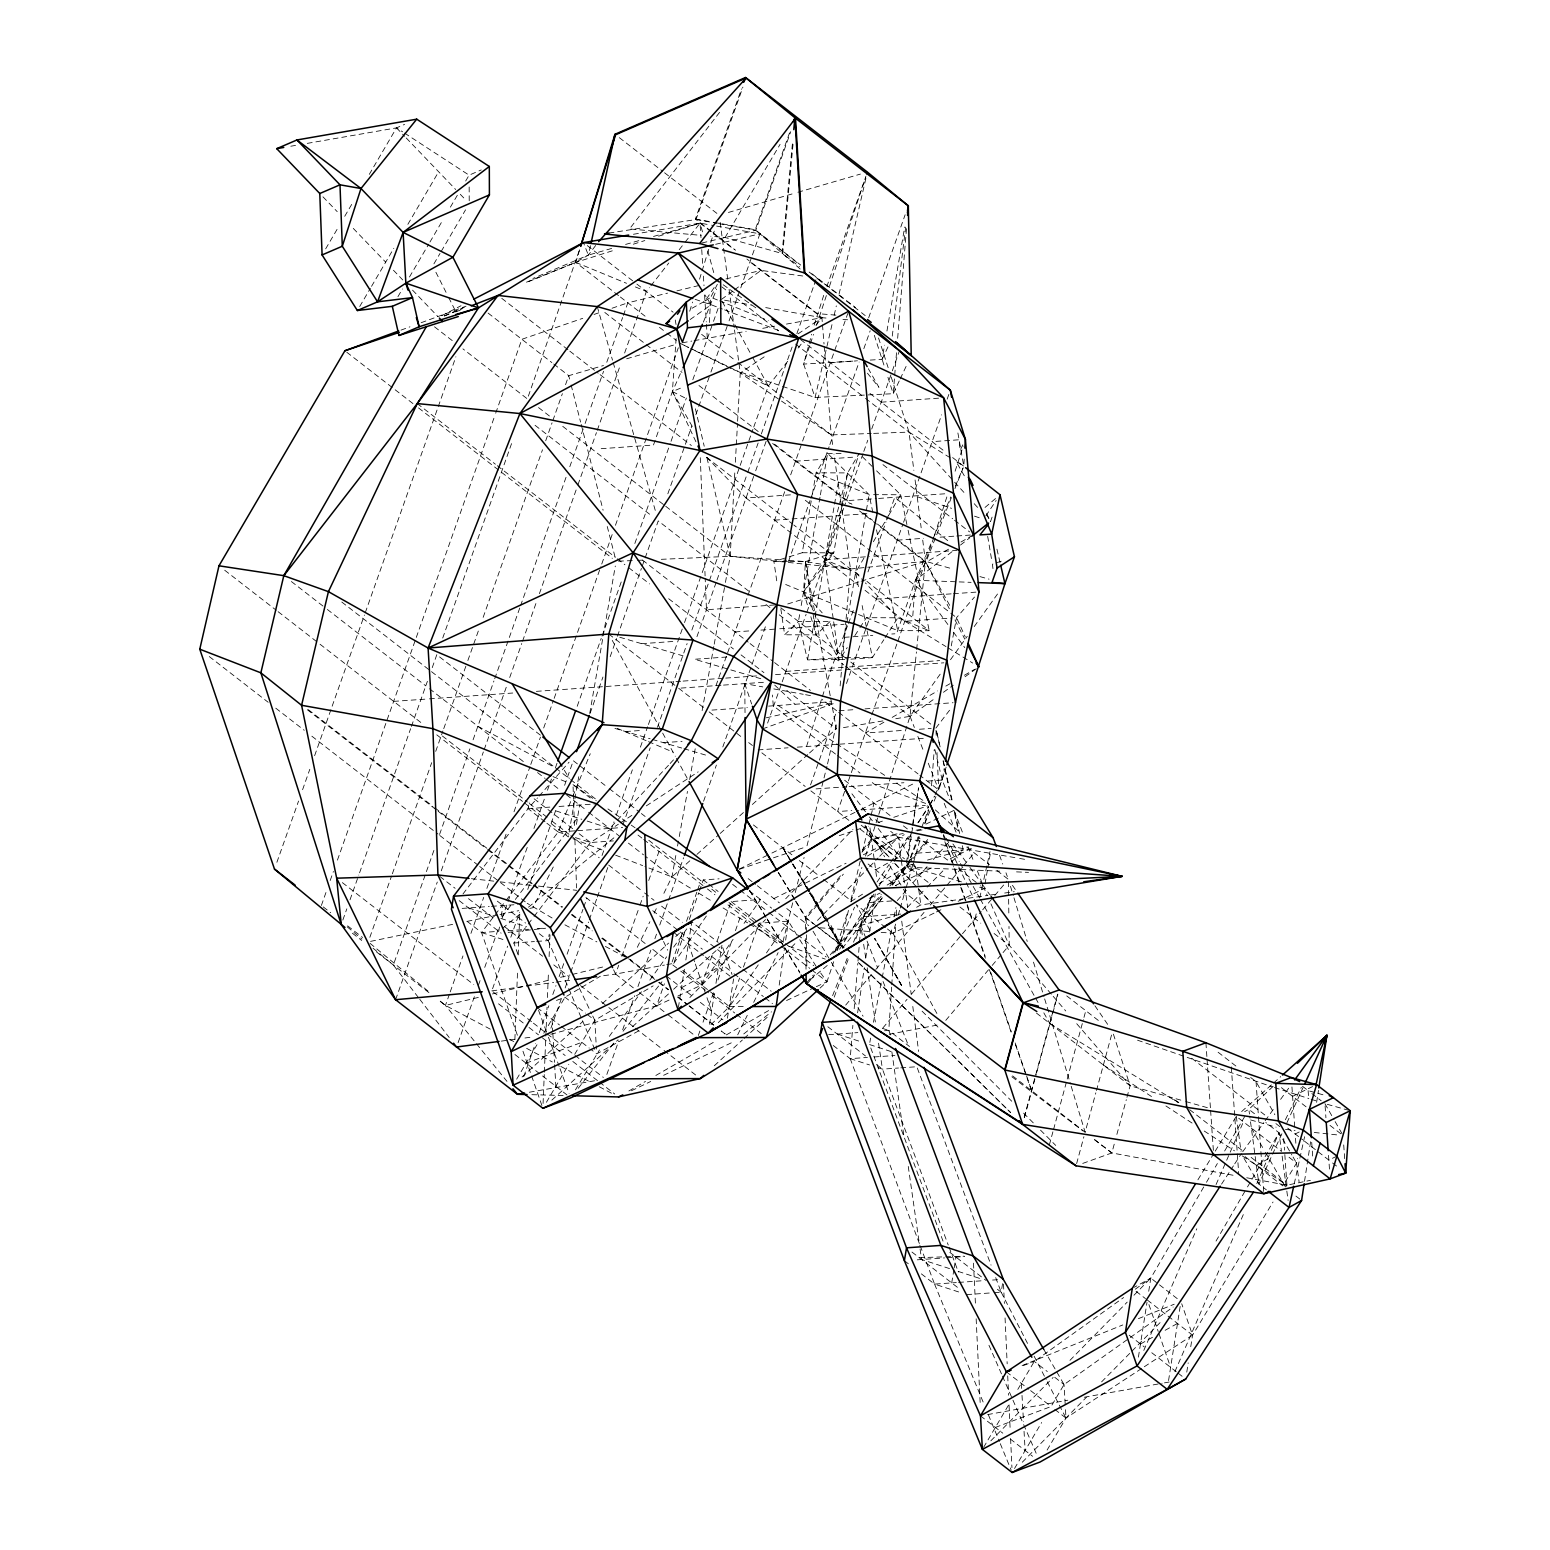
<?xml version="1.0" encoding="UTF-8"?>
<svg xmlns="http://www.w3.org/2000/svg" width="1550" height="1550" viewBox="0 0 1550 1550"><rect width="100%" height="100%" fill="white"/><g stroke="black" fill="none" stroke-linecap="round" stroke-linejoin="round"><path stroke-width="0.75" stroke-dasharray="5 3.75" d="M514.891 1039.372L517.526 971.85M518.184 954.974L519.87 911.555M543.081 1103.464L544.263 1074.576M544.36 1072.174L545.736 1038.461M545.833 1036.059L547.034 1007.171M547.421 997.541L548.409 973.458M549.107 956.602L549.998 934.941M725.439 582.413L730.186 556.295L734.836 471.897M735.359 462.249L737.49 423.654M737.606 421.251L740.261 373.007L734.506 329.956M964.197 459.11L963.79 466.24L954.955 488.599M841.514 508.167L833.764 552.827L805.438 561.584L803.578 591.848L808.209 607.716M890.494 1034.954L888.789 1030.44L891.618 987.156M891.773 984.734L895.706 924.614M896.346 914.984L896.811 907.777M601.187 448.686L653.48 445.024L672.39 391.588L676.129 338.578M912.795 615.834L915.469 580.243L932.189 540.795M931.511 785.831L934.243 749.754M919.363 1243.526L850.194 1058.65L852.868 1025.344M854.186 1008.682L857.789 963.48M857.983 961.097L859.32 944.454M859.514 942.071L860.831 925.428L872.437 894.331M896.501 352.741L893.226 393.7L815.087 397.459L733.809 369.811M897.663 338.287L906.576 227.482M827.545 763.917L836.981 721.68M840.139 685.894L845.854 621.492M846.067 619.109L850.504 569.005L833.977 454.073M792.399 143.898L782.072 253.193L799.548 266.755M793.019 144.382L782.692 253.657L725.09 237.499L710.752 236.22M865.52 856.084L910.024 716.313L916.418 651.911M916.651 649.528L925.408 561.294L922.676 539.749M709.338 322.516L710.772 297.271L717.34 284.347M892.257 336.118L905.684 227.133M779.204 985.141L784.3 949.588M785.656 940.094L788.369 921.146L773.508 909.598M857.615 1012.828L864.319 967.646M865.733 958.132L868.194 941.489M869.608 931.996L875.266 893.943M912.543 827.991L906.886 865.83L910.548 870.131L906.014 865.152L889.002 885.302M912.911 825.627L918.569 787.807L912.446 825.278M1304.519 1181.313L1310.757 1140.645M1316.628 1102.341L1318.469 1090.386M678.396 1007.5L684.383 969.254M685.836 960.012L691.804 921.882L718.173 942.342M709.571 1024.298L714.531 992.639M715.964 983.398L721.932 945.268M727.415 1018.214L733.576 978.922M1138.417 1357.141L1147 1302.368M1148.724 1291.286L1150.798 1278.111L1205.261 1184.355M1168.564 1380.546L1180.247 1305.894M1186.777 1372.118L1188.211 1362.876M1190.749 1346.698L1192.57 1335.151L1273.034 1202.025M906.401 862.808L912.078 827.623M499.449 927.036L498.732 931.317L481.546 932.538L466.492 920.836M501.212 916.283L502.975 905.529M462.985 893.962L528.066 808.635L529.131 802.183M594.793 1049.408L548.177 940.618L549.223 934.166M576.445 824.368L579.623 805.031M869.86 1042.394L870.558 1038.093M951.719 1282.896L953.851 1270.012M954.199 1267.861L955.962 1257.108M1027.534 1343.404L1001.164 1292.196L1003.276 1279.293M870.228 360.084L882.105 359.368L884.527 345.204M886.949 331.022L904.677 227.056M935.154 794.646L942.264 780.038L944.26 768.296M574.488 801.273L568.308 836.923L549.223 822.12M574.895 798.909L579.022 775.136M589.756 713.368L615.311 566.041M789.163 556.779L802.241 552.73L812.026 496.329M812.433 493.966L816.094 472.808L827.603 453.394L841.107 453.433M799.626 614.672L798.424 621.531L807.531 659.913L848.567 659.331M801.195 605.546L819.989 497.24M820.396 494.857L827.603 453.394L869.104 494.644L873.057 513.399M838.376 481.992L807.531 659.913L840.856 657.549L872.379 657.626L883.849 639.704M841.921 505.823L847.618 472.905L859.126 453.472L843.839 500.96M846.552 624.65L840.856 657.549L847.211 647.59M846.959 622.306L869.104 494.644L816.094 472.808L847.618 472.905L824.891 559.763L803.578 591.848L813.556 611.029M985.006 883.946L987.428 870.073M987.834 867.768L990.663 851.589M675.819 855.523L671.944 876.913L662.489 896.113M677.544 846.029L678.842 838.899M679.268 836.535L687.464 791.411M689.634 779.534L695.659 746.286M702.131 710.656L713.794 646.544M714.221 644.161L725.012 584.796M951.274 645.866L956.544 617.675L974.504 597.06M873.444 1022.283L881.698 980.143M882.163 977.798L892.238 926.299M894.079 916.941L895.9 907.583M1294.231 1183.871L1304.596 1136.712M975.105 918.782L976.655 911.826M979.736 897.934L983.339 881.717M983.843 879.412L986.924 865.52M987.447 863.195L990.004 851.609M590.492 245.656L588.341 255.111L575.748 262.376L526.768 282.371M831.982 324.667L815.087 397.459L803.636 364.076L808.596 345.728M834.152 315.289L836.322 305.892M839.054 294.151L867.38 172.069M843.762 947.999L840.333 944.609L848.606 909.792M860.211 861.064L850.814 900.511L823.186 879.083M862.42 851.783L868.504 826.247M869.046 823.941L874.026 803.055M1245.076 1156.61L1282.761 1185.847L1296.556 1163.101L1297.66 1158.47M782.963 941.644L792.941 901.887M795.286 892.529L804.082 857.46M807.007 845.757L823.438 780.289M824.019 777.945L826.944 766.262M809.216 343.422L811.677 334.257M814.157 325.074L823.709 295.353M1024.221 1117.163L1058.728 990.121M1024.434 1117.647L1036.136 1074.557M1036.756 1072.232L1057.875 994.461M1049.311 1145.082L1052.954 1131.655M1053.574 1129.408L1066.613 1081.377M1067.233 1079.052L1083.372 1019.667M1083.973 1017.42L1085.794 1010.716M1076.63 1163.585L1083.915 1136.692M1012.576 1075.894L1085.136 1132.217L1095.831 1092.827M1096.47 1090.522L1111.892 1033.676M1082.733 1163.411L1111.834 1152.948L1114.353 1143.687M1116.872 1134.406L1126.308 1099.667M1126.947 1097.342L1130.086 1085.756L1113.249 1033.695M936.898 1013.468L892.955 933.255L895.609 924.091M898.264 914.926L899.581 910.354M900.259 908.067L905.549 889.758M906.208 887.472L912.834 864.59M913.493 862.304L920.797 837.116M924.769 823.379L928.741 809.662M526.477 282.177L575.748 262.376L579.952 248.639L527.387 398.912L462.927 348.866M689.731 311.221L692.54 302.056M699.554 279.194L710.055 244.881M710.752 242.594L714.259 231.144M806.523 746.519L831.42 668.205L847.559 625.658M834.888 952.32L848.024 911.071M850.931 901.906L861.877 867.535M933.856 537.288L897.644 641.816M934.592 535.021L947.786 494.004M955.11 471.219L963.17 446.168M843.103 503.227L824.891 559.763L833.319 619.419M946.139 767.192L938.719 789.977L919.906 775.387M809.701 345.786L803.636 364.076L855.949 360.937M810.476 343.499L813.498 334.354M816.54 325.209L826.402 295.507M829.444 286.363L865.849 176.642L826.944 286.207M820.047 988.106L826.983 981.731L833.706 961.678M837.426 950.538L841.146 939.397M276.888 862.284L298.569 801.04M302.579 789.706L309.806 769.304M314.631 755.683L364.444 615.001M365.257 612.734L455.894 356.791M321.373 905.471L326.992 889.584M330.189 880.516L333.405 871.449M337.435 860.114L494.896 415.439M495.69 413.191L521.866 339.295L582.742 318.331M342.841 920.061L346.832 908.823M350.009 899.814L358.786 875.053M359.581 872.805L410.614 728.694M411.409 726.446L427.393 681.303M432.237 667.643L437.061 653.964M442.719 638.038L512.062 442.176M369.849 937.324L391.53 876.079M392.344 873.812L431.694 762.697M435.705 751.363L442.932 730.941M443.746 728.674L467.073 662.799M467.868 660.513L479.144 628.719M483.154 617.365L542.5 449.752M545.697 440.781L552.052 422.821M552.846 420.573L562.379 393.642M565.556 384.652L568.734 375.681L603.493 365.529M418.326 997.425L393.332 965.011L433.981 850.214M439.561 834.462L469.882 748.824M473.079 739.815L493.907 681.012M494.721 678.726L519.734 608.046M520.548 605.759L566.564 475.811M569.799 466.705L584.311 425.727M585.106 423.46L603.57 371.302M606.786 362.235L622.616 317.537M623.371 315.425L627.827 302.812L667.546 293.144M395.599 999.731L437.294 882.028M441.266 870.829L483.348 751.963M484.142 749.716L506.501 686.553M509.717 677.505L521.749 643.521M522.544 641.254L536.184 602.737M539.4 593.689L577.123 487.126M577.937 484.859L596.44 432.624M597.234 430.358L620.581 364.405M624.631 353.012L646.408 291.478L649.392 287.68M711.082 231.221L695.388 219.034L741.481 88.912M609.014 233.062L696.008 219.519L742.896 87.11M449.423 994.17L445.431 1005.427L506.966 1081.358M450.217 991.923L462.966 955.924M470.929 933.41L483.697 897.411M486.874 888.402L506.811 832.098M513.999 811.812L529.964 766.727M530.778 764.441L540.446 737.122M543.682 727.996L553.35 700.678M554.164 698.391L600.935 566.312M601.749 564.026L612.231 534.421M615.447 525.314L678.319 347.781M703.371 322.109L716.681 289.075M458.103 1042.627L474.474 996.379M478.388 985.335L480.771 978.612M484.724 967.394L499.003 927.074M502.181 918.104L527.601 846.358M533.956 828.417L544.283 799.238M547.46 790.268L551.432 779.049M555.404 767.831L557.012 763.259M577.201 706.296L601.226 638.406M602.039 636.159L621.996 579.758M634.841 543.507L670.22 443.571M671.034 441.304L686.359 398.021M692.811 379.789L712.729 323.524M713.504 321.354L718.909 306.125M789.531 132.835L755.218 229.749L802.532 271.056M701.995 242.963L755.838 230.233L790.732 131.672M531.514 1021.683L491.815 990.876L507.644 946.159M510.822 937.227L519.657 912.233M527.736 889.448L556.702 807.647M564.607 785.308L573.306 760.721L607.348 787.148M590.143 713.213L602.95 677.021M610.177 656.658L616.571 638.561M617.384 636.294L641.409 568.424M642.223 566.157L658.246 520.897L748.999 591.344M667.837 493.811L691.823 426.056M695.834 414.761L710.152 374.325M710.927 372.097L728.287 323.097M729.081 320.869L759.887 233.837L711.586 225.176M523.706 1076.688L535.389 1043.654M539.303 1032.61L548.836 1005.718M552.808 994.519L555.966 985.567M559.143 976.597L563.909 963.151M567.087 954.199L582.955 909.366M583.749 907.118L586.927 898.148M602.02 855.503L613.955 821.849M616.338 815.106L632.381 769.808M640.402 747.158L647.609 726.756M648.423 724.509L683.724 624.824M684.519 622.558L701.394 574.895M702.208 572.628L752.932 429.35M753.746 427.083L768.277 386.047L789.144 359.464M550.909 1028.173L561.991 996.882M565.149 987.951L569.121 976.771L552.091 963.577M570.729 972.218L588.496 922.056M589.291 919.789L596.556 899.271M597.37 896.985L607.852 867.361M622.906 824.852L650.206 747.798M657.452 727.299L687.115 643.56M691.881 630.075L746.945 474.591M747.739 472.343L758.144 442.99M761.341 433.942L792.108 347.064M796.874 333.599L813.498 286.673M814.273 284.464L816.618 277.857L821.791 282.41M696.938 636.663L716.158 582.374M716.972 580.087L754.869 473.041M755.683 470.774L766.921 439.037M715.964 685.739L747.158 597.699M747.952 595.413L785.85 488.405M790.674 474.823L801.834 443.3M802.609 441.072L847.792 313.468M603.686 975.686L615.583 974.059L618.721 965.224M621.841 956.389L639.181 907.428M639.976 905.181L643.153 896.21M648.714 880.516L659.021 851.376M868.659 317.789L905.142 214.752M606.844 1074.441L618.702 1040.902M622.674 1029.743L634.706 995.72M637.941 986.594L650.864 950.131M654.894 938.738L656.502 934.166M659.738 925.059L667.759 902.391M668.554 900.163L683.589 857.712M703.584 801.253L716.391 765.061M722.804 746.964L766.068 624.786M788.466 561.526L810.069 500.553M810.863 498.286L829.095 446.787M829.889 444.559L859.107 362.061M863.834 348.673L870.17 330.809M550.831 1034.276L656.561 1005.872L664.388 983.766M682.542 932.499L671.441 963.887L678.881 969.661M686.514 921.301L696.841 892.161M697.636 889.913L699.999 883.19M666.752 964.662L673.727 963.364L685.391 930.426M689.285 919.46L698.604 893.11M699.379 890.921L703.274 879.935L719.084 878.831M767.599 723.094L806.097 614.362M806.911 612.095L845.544 502.956M863.001 453.685L846.358 500.689L876.331 498.596M863.796 451.438L867.768 440.239M871.72 429.04L891.541 373.085M892.335 370.857L899.465 350.707M678.009 995.933L701.607 985.006L713.271 952.049M717.146 941.083L731.135 901.577L760.507 899.504L744.058 923.374M698.333 1035.458L699.883 1031.041M703.022 1022.206L714.007 991.206M717.96 979.988L731.464 941.896M735.436 930.678L740.997 914.984M867.961 571.911L885.941 522.234M886.755 519.967L894.776 497.298L950.189 542.674M710.985 1024.608L729.469 1006.628L739.583 978.069M743.458 967.103L759.016 923.199L788.369 921.146L798.502 937.634M810.553 784.901L836.787 710.869L821.713 699.166M846.474 683.492L902.778 524.501M903.572 522.273L941.625 414.819M947.166 399.144L949.549 392.441M951.409 497.531L925.796 562.34L915.469 580.243L896.559 633.679L891.792 634.008M844.692 791.372L837.542 811.561L851.783 810.553M845.486 789.124L871.003 717.069M871.817 714.802L896.849 644.083M992.097 517.119L990.508 521.594L986.401 513.069M834.21 997.154L849.187 956.796M855.833 938.874L860.831 925.428L882.667 897.469M909.695 859.649L907.409 865.772L891.386 886.271M910.451 857.596L918.549 835.915M921.843 827.099L928.411 809.488M848.412 623.41L854.36 607.736M832.621 995.643L848.296 955.556M853.527 942.187L870.926 897.644M506.133 900.298L558.213 832.021L571.95 798.463M572.861 796.235L590.259 753.726M919.363 836.787L907.409 865.772L892.606 884.546M924.904 823.418L930.426 810.049M934.107 801.137L935.948 796.681M836.554 950.441L854.534 907.176M933.119 538.586L950.77 496.93M955.42 485.983L962.86 468.429M1143.784 1350.457L1196.794 1228.782M1216.072 1184.549L1225.721 1162.442M1226.689 1160.214L1244.03 1120.398M1174.9 1371.614L1243.313 1214.58M1256.817 1183.619L1270.303 1152.638M1271.271 1150.429L1278.983 1132.74L1265.808 1122.51M695.911 441.731L672.39 391.588L682.077 369.888M1281.908 1133.747L1258.891 1184.064L1266.428 1189.896M1286.907 1122.82L1302.911 1087.829M882.105 359.368L888.014 346.832M899.213 380.99L893.226 393.7L887.298 375.391M900.221 378.859L907.215 364.037M962.763 444.85L960.167 450.372L959.14 439.774L932.112 441.653M930.058 805.07L934.127 796.739M637.302 947.302L649.896 921.708M654.1 913.163L657.239 906.769M737.703 1034.799L747.274 1015.347M753.668 1002.366L778.119 952.63M1285.376 1119.759L1301.341 1087.286M553.273 866.973L532.909 907.738L528.201 908.726M858.409 586.617L855.619 572.415L863.912 558.097M873.386 541.744L887.588 517.235M888.789 515.181L900.627 494.741L875.731 469.979M1206.481 1182.263L1217.37 1163.527M1224.636 1151.011L1246.433 1113.52M1216.033 1241.085L1246.297 1188.986M1247.517 1186.913L1278.983 1132.74L1291.867 1155.002M325.674 248.833L338.791 226.436M344.72 216.303L352.858 202.411M369.287 174.375L396.509 127.875L404.589 124.388M359.716 306.493L370.353 288.358M371.535 286.343L393.816 248.291M407.863 224.324L438.65 171.759M397.943 296.67L402.457 288.959M409.471 277.004L428.73 244.125M429.931 242.071L443.164 219.48M450.391 207.138L457.599 194.816M465.678 181.021L469.108 175.169L481.236 169.938M433.923 263.849L440.006 253.464M441.227 251.391L465.562 209.831M725.09 237.499L780.076 144.344M516.654 1079.188L537.889 1043.208M543.779 1033.211L565.014 997.212L600.354 976.229M546.414 1102.283L568.831 1064.308M574.721 1054.31L594.793 1020.307L653.151 985.877M575.457 1089.844L599.482 1049.97M983.572 1447.409L1008.353 1405.424M1017.788 1389.42L1034.296 1361.423L1123.614 1297.544M1014.514 1468.509L1041.658 1422.513M995.371 1427.414L1051.094 1406.528L1064.056 1384.538L1173.137 1307.038M1047.103 1450.064L1065.974 1418.076L1142.331 1368.049M1197.918 1179.821L1213.999 1153.2M1215.239 1151.146L1236.299 1116.329L1281.501 1151.418L1278.983 1132.74M839.596 949.22L873.909 894.098M878.986 885.941L892.974 863.486M894.234 861.432L910.761 834.908M918.375 822.643L928.547 806.31M929.826 804.276L934.902 796.099M854.864 635.636L858.681 629.649M859.959 627.653L866.334 617.694L897.857 617.791L929.244 630.714L908.029 529.906M885.108 637.709L897.857 617.791L865.365 582.877M1221.555 1184.122L1233.413 1165.852M1234.73 1163.837L1241.317 1153.684L1258.891 1184.064L1249.784 1116.349M714.182 287.525L705.134 300.991L688.994 309.942M985.819 515.917L996.146 500.514M673.727 963.364L707.982 913.667M701.607 985.006L733.111 939.281M682.775 970.377L729.469 1006.628L758.241 964.875M766.456 952.94L788.369 921.146M877.029 882.066L889.274 864.299M890.63 862.323L909.656 834.694M917.833 822.837L928.702 807.046M895.764 718.735L910.024 716.313L942.129 671.421M950.499 659.719L967.258 636.314M974.233 626.549L999.362 591.422M609.286 1036.388L641.448 991.748M649.837 980.104L666.636 956.815M673.63 947.108L687.619 927.714M1242.712 1151.747L1263.773 1122.646M1265.168 1120.708L1274.991 1107.126M1280.61 1099.357L1289.019 1087.732M595.665 245.501L588.341 255.111L532.948 278.457M517.39 1035.245L481.546 932.538L504.699 902.197M502.297 916.534L513.864 901.364M515.317 899.465L577.511 817.916M517.933 954.238L513.806 943.02L526.826 925.951M528.259 924.052L532.599 918.375M534.053 916.476L590.453 842.522L618.392 824.193M536.707 941.412L548.177 940.618L551.064 936.82M935.871 728.093L951.274 708.021M719.568 112.375L629.513 228.935L701.181 235.368M802.241 552.73L833.764 552.827L803.578 591.848L822.197 612.87M650.884 285.781L668.767 262.996M679.21 249.705L683.686 244.009M685.158 242.11L700.077 223.123L709.28 224.769M798.076 348.072L802.551 342.376M815.959 325.287L821.926 317.692L826.596 318.079M578.208 1088.332L614.091 1042.666M623.061 1031.234L661.947 981.77M842.328 948.348L882.26 897.683M805.496 929.225L805.361 917.464L842.502 873.483M862.614 849.671L871.914 838.686L899.794 833.338M806.387 932.383L806.213 918.123L843.355 874.161M861.936 852.171L872.766 839.344L903.262 833.512M807.027 982.332L813.208 975.028M830.199 954.897L881.252 894.466M909.114 861.509L927.656 839.558M807.046 983.998L814.622 975.028M832.757 953.56L882.124 895.144M889.855 885.98L911.419 860.463M912.931 858.661L929.574 838.976M845.699 1005.097L871.41 974.659M875.789 969.467L924.033 912.388M930.194 905.084L945.539 886.929M947.05 885.147L962.163 867.244M963.693 865.442L974.272 852.907M882.841 1027.999L907.041 999.343M911.652 993.899L981.169 911.613M982.681 909.831L993.259 897.295M994.771 895.512L1006.88 881.175M945.771 1020.365L990.644 967.239M992.194 965.417L1001.494 954.413M1003.044 952.591L1009.224 945.248L1008.992 926.435M897.276 900.55L906.692 889.855M912.95 882.725L927.074 866.663M933.333 859.514L947.457 843.452M545.019 821.791L528.066 808.635L537.521 797.921M539.109 796.119L569.063 762.174M668.496 765.274L609.751 828.417L583.962 820.028M670.123 763.511L675.006 758.26M689.827 997.561L765.506 919.557M785.676 898.768L852.946 829.424M718.289 1022.69L797.32 941.218M817.489 920.409L867.942 868.407M869.627 866.683L878.036 858.022M879.722 856.278L898.206 837.213L1017.284 858.041M907.389 907.331L925.505 888.751M927.152 887.065L945.248 868.484M951.836 861.722L963.364 849.904L962.259 845.699M990.818 1440.841L1053.128 1377.466M1069.965 1360.338L1127.218 1302.097M1133.961 1295.238L1150.798 1278.111L1180.926 1301.496M1022.283 1462.231L1086.414 1397.267M1101.604 1381.864L1130.299 1352.801M1131.984 1351.096L1162.364 1320.309M780.851 608.976L784.629 634.783L798.424 621.531L829.967 621.608L839.054 660.009L814.661 613.141M829.967 621.608L816.153 634.88L784.629 634.783M1273.131 1086.317L1248.854 1109.354L1244.669 1111.679M714.317 1065.741L742.353 1040.031M744.116 1038.423L768.645 1015.947M522.059 1077.017L582.8 1021.489M602.466 1003.528L668.573 943.117M675.722 936.587L681.089 931.686M551.839 1100.132L618.082 1039.817M632.419 1026.778L671.809 990.915M673.591 989.288L720.149 946.895M689.808 860.812L671.944 876.913L644.897 866.469M696.958 854.379L718.406 835.062M720.188 833.454L743.419 812.529M752.351 804.489L807.744 754.598M809.526 752.971L836.341 728.829L830.684 698.217M1241.628 1111.563L1271.833 1084.574M1273.616 1082.985L1280.707 1076.63M985.044 507.431L996.708 497.55M810.03 979.949L828.32 964.546M502.452 928.314L521.033 913.221M528.472 907.176L613.936 837.775M743.768 1033.928L771.493 1011.801M833.764 552.827L824.891 559.763L855.619 572.415L859.398 575.399M947.864 624.514L915.469 580.243L952.998 550.928M960.496 545.058L969.874 537.714M732.588 291.245L721.215 299.596L751.653 305.059M734.467 289.869L760.992 270.397L802.706 275.997M845.583 666.306L910.024 716.313L935.58 697.946M943.446 692.288L953.269 685.236M965.069 676.749L978.844 666.849M1135.259 1289.212L1150.798 1278.111L1134.348 1287.236M690.157 319.532L711.121 304.749L722.358 309.031M764.169 356.81L740.261 373.007L831.226 434.911L871.294 433.477M798.037 333.889L821.926 317.692L749.58 261.543M620.387 822.876L632.361 815.029M646.311 805.864L698.197 771.842M1144.326 1366.732L1192.57 1335.151L1181.701 1303.744M850.931 901.538L863.04 893.866M879.16 883.655L907.409 865.772L914.113 863.873M867.458 856.065L898.206 837.213L912.272 861.509M887.123 885.089L915.798 867.574L999.731 871.158M883.926 722.203L865.346 733.034L902.952 730.399M892.18 717.398L937.576 690.932M945.829 686.107L949.956 683.705M964.391 675.277L974.717 669.271M948.561 549.184L925.796 562.34L878.385 525.547M960.981 542.016L971.327 536.029M628.874 1090.967L645.478 1081.435M655.844 1075.467L715.984 1040.864M726.349 1034.896L769.904 1009.844M875.614 869.86L888.169 862.866L901.054 885.147M892.354 860.541L900.724 855.891L898.206 837.213L890.669 831.362M681.496 987.738L718.502 967.219M916.631 907.273L920.816 904.929L987.893 895.416M1256.391 1165.387L1268.946 1158.392M1140.49 1343.986L1152.812 1337.127M1165.154 1330.288L1177.496 1323.448M638.813 1030.808L596.692 1053.864L591.112 1049.524M441.673 315.735L461.009 305.757M739.331 869.007L769.749 854.108M771.919 853.042L858.816 810.495M860.986 809.429L915.294 782.827M773.876 898.574L846.067 863.234M863.311 854.786L904.27 834.714M925.951 824.116L954.199 810.282M869.259 898.361L880.129 893.033M895.338 885.592L934.437 866.45M971.366 848.354L947.476 860.056L918.084 837.252M881.194 932.364L892.955 933.255L934.243 913.028M936.413 911.962L942.923 908.784M958.132 901.325L984.211 888.557L987.098 895.106M1292.603 1096.354L1312.579 1086.569M1299.191 1132.004L1295.199 1133.961L1295.858 1143.358M1336.952 1156.106L1328.854 1160.078L1317.636 1151.379M631.393 1090.754L650.729 1081.474M663.632 1075.293L734.506 1041.29M656.561 1005.872L669.426 999.905M786.548 1000.506L814.215 987.66M816.346 986.672L826.983 981.731L818.846 970.474M692.23 426.386L672.39 391.588L683.472 386.899M444.308 315.851L464.244 307.423M444.385 316.026L462.191 308.741M1022.109 1365.55L1122.762 1324.959M1138.436 1318.643L1174.222 1304.209M455.584 311.938L462.287 309.341M556.45 1000.428L565.014 997.212L585.493 1013.099M526.089 1063.184L581.812 1042.317M1023.581 1365.453L1034.296 1361.423L1047.316 1371.537M400.966 330.131L409.936 326.837M421.154 322.71L466.007 306.202M762.523 728.887L833.842 703.467M594.018 314.456L600.78 312.112M612.056 308.237L627.827 302.812M1001.222 561.216L992.407 564.2L993.007 568.889M739.428 869.298L771.202 858.603M773.469 857.828L802.977 847.889M839.286 835.663L866.528 826.479M877.862 822.663L882.396 821.132M893.749 817.315L927.791 805.845M618.528 295.585L575.748 262.376L614.885 250.015M633.311 244.203L644.819 240.56M658.634 236.201L700.077 223.123L711.489 231.977M776.744 580.804L773.915 561.507L786.993 557.458M787.729 603.958L858.874 581.909M861.161 581.211L925.408 561.294L952.688 568.947M728.423 212.447L795.576 192.936M797.901 192.258L860.424 174.084M626.646 358.786L675.296 344.584M611.63 248.446L588.341 255.111L583.459 242.614M625.599 244.435L639.549 240.444M653.519 236.453L700.077 223.123L703.274 234.709M927.539 860.056L963.364 849.904L911.981 853.507M862.246 934.844L860.831 925.428L898.593 914.713M478.33 997.406L445.431 1005.427L437.991 999.653M492.416 993.957L551.141 979.619M560.538 977.314L569.935 975.028M572.279 974.446L605.178 966.406M676.904 290.877L700.251 285.181M725.962 278.923L760.992 270.397M715.635 244.299L759.887 233.837L799.781 264.798M766.301 717.805L831.246 703.177M370.605 941.373L452.929 924.304M467.034 921.398L497.627 915.062M499.972 914.558L518.785 910.664M1246.723 1177.767L1286.946 1185.169L1310.428 1180.344M916.069 830.219L920.7 829.327M917.348 830.8L922.037 829.909M889.216 1034.276L940.346 1024.473M613.587 969.777L615.583 974.059L664.427 965.088M682.291 342.802L691.765 341.097M694.129 340.671L746.189 331.312M762.755 328.329L774.593 326.198M786.431 324.086L821.926 317.692L822.314 322.478M987.563 1414.588L1067.756 1400.212M1084.264 1397.247L1162.093 1383.298M1164.457 1382.871L1169.184 1382.019M529.325 1092.227L595.762 1080.563M290.819 146.223L295.527 145.409M307.268 143.375L396.509 127.875L402.574 131.808M843.471 727.628L883.868 720.75M633.446 234.263L700.077 223.123L700.988 237.576M990.295 895.067L995.081 894.389M1004.671 893.033L1014.262 891.676M491.815 990.876L553.699 982.467M556.082 982.138L572.744 979.891M501.347 1041.116L515.511 1039.236M524.946 1037.996L532.018 1037.066M508.129 932.383L545.6 928.237M830.374 362.7L857.402 360.801M881.233 402.186L941.199 397.982M795.479 461.222L852.616 457.211M706.587 457.231L746.034 497.976L792.98 494.683M878.637 498.441L946.352 493.694M774.613 520.141L867.981 513.612M897.217 540.175L923.413 538.334M940.075 537.172L954.354 536.164M956.738 536.009L971.017 535.002M825.491 559.627L869.298 556.566M873.909 556.237L957.067 550.405M774.651 604.965L706.471 609.731L705.192 578.363M876.351 599.114L951.158 593.863M953.482 593.708L976.674 592.081M735.029 631.916L749.134 630.928M760.895 630.094L777.344 628.951M779.708 628.777L844.091 624.262M865.055 590.337L904.929 621.279L951.855 618.004M641.623 643.676L674.327 641.39M844.266 637.341L872.786 635.345M726.756 657.006L694.594 659.254L761.903 679.036M850.95 659.157L872.379 657.626L862.129 605.546M785.908 671.382L847.346 667.081M849.613 666.926L939.61 660.61M393.642 701.375L427.044 699.031M429.427 698.856L512.721 693.024M536.358 691.358L680.702 681.244M683.066 681.089L723.366 678.261M725.729 678.106L756.555 675.936M775.523 674.618L943.853 662.819M681.031 688.084L721.157 685.274M723.501 685.1L766.378 682.097M711.954 710.094L747.352 707.614M768.606 706.122L830.936 701.762M839.131 710.714L855.581 709.551M864.997 708.893L953.056 702.731M625.599 731.542L641.661 730.418M663.439 742.663L682.039 741.365M919.421 729.256L931.182 728.423M758.105 749.909L788.078 747.798M797.301 747.158L837.407 744.349M839.771 744.174L924.962 738.207M528.066 808.635L549.843 807.104M559.007 806.465L594.658 803.966M816.056 788.892L846.746 786.741M849.09 786.567L903.921 782.731M927.888 781.045L942.264 780.038L949.956 799.974M861.257 809.894L925.311 805.399M546.898 823.244L558.213 832.021L575.379 830.819L533.956 798.657M577.685 830.664L622.635 827.506M575.399 837.62L590.453 842.522L613.374 840.914M462.152 908.397L489.219 906.498M491.505 906.324L518.01 904.483M869.395 902.507L894.951 900.724M507.896 930.678L528.511 929.244M537.404 928.624L545.988 928.024M864.106 916.651L900.802 914.093M513.806 943.02L534.421 941.567M828.649 1034.664L857.867 1032.61M884.507 1030.75L888.789 1030.44L909.521 1046.521M833.241 1045.494L850.194 1058.65L867.38 1057.449M874.258 1056.964L894.873 1055.511M878.153 1067.737L882.454 1069.132L898.496 1068.008M900.783 1067.853L916.825 1066.729L991.051 1265.129M917.29 1259.821L944.512 1257.902M946.798 1257.747L964.546 1256.507M921.359 1273.868L934.553 1284.098L956.311 1282.586M958.597 1282.412L983.804 1280.649M992.542 1280.048L1001.126 1279.447M966.793 1294.599L992 1292.836M994.286 1292.661L1001.164 1292.196L995.255 1276.406M618.528 561.178L635.151 560.461M637.534 560.344L644.645 560.034M661.288 559.317L730.186 556.295L786.625 560.267M873.658 433.38L908.998 432.101L951.894 458.839M919.227 1257.67L943.194 1256.876M945.577 1256.798L964.158 1256.197M729.469 1006.628L745.802 1006.57M873.599 494.663L900.627 494.741L907.544 527.562M773.915 561.507L787.419 561.546M789.686 561.546L805.438 561.584L850.504 569.005L925.408 561.294L874.568 521.827M785.676 584.486L897.721 630.637L929.244 630.714L866.934 581.386M531.902 1094.688L563.173 1095.501M915.469 580.243L971.094 582.354M1016.529 871.875L1028.522 872.379M788.969 560.441L805.438 561.584L814.583 611.068M820.028 927.791L869.434 931.492M835.934 315.134L817.257 313.604L746.906 259.005M842.948 319.397L847.637 319.784M665.706 506.269L730.186 556.295L850.504 569.005L793.794 524.985M1285.454 1129.388L1295.064 1130.415M1314.264 1132.469L1338.27 1135.026M471.413 878.676L497.724 881.582M500.108 881.853L535.99 885.825M538.393 886.077L576.658 890.32M1019.667 858.448L1026.798 859.708M695.388 219.034L711.508 221.921M713.794 222.328L755.218 229.749L800.711 265.069M696.008 219.519L716.72 223.219M719.026 223.646L755.838 230.233M765.719 307.597L821.926 317.692M745.027 712.671L744.756 683.627L762.774 686.902M773.818 688.917L803.229 694.284M805.574 694.71L812.549 695.989M1094.533 1139.773L1111.834 1152.948L1234.885 1175.578M1302.504 1086.279L1308.122 1090.619L1324.204 1095.114M1327.246 1104.317L1347.938 1110.091M979.949 576.6L989.036 579.158M1036.485 1013.099L1130.086 1085.756L1183.406 1100.868M1185.711 1101.527L1208.884 1108.114M1250.618 1119.933L1276.115 1127.16M619.748 637.244L683.085 655.863M614.943 728.423L650.089 738.749M652.298 739.408L681.671 748.03M683.957 748.708L709.028 756.071M961.465 881.873L906.886 865.83L929.632 883.481M979.658 887.22L984.211 888.557L980.53 885.709M1137.564 1040.205L1272.124 1086.802M1274.429 1087.538L1308.859 1098.543M1311.164 1099.279L1318.062 1101.488M556.004 810.921L581.812 819.311M558.213 832.021L566.796 834.83M882.357 1028.348L888.789 1030.44M468.604 907.932L494.392 916.321M500.844 918.433L526.651 926.822M837.252 1034.044L860.889 1041.755M890.998 1051.539L869.492 1044.545L943.717 1242.945M481.546 932.538L503.052 939.533M850.194 1058.65L869.55 1064.947M949.549 1268.598L921.591 1259.511L919.538 1245.192M958.152 1271.407L981.789 1279.099M920.216 1245.774L934.553 1284.098L960.341 1292.506M695.097 299.305L711.121 304.749L704.824 294.81M917.212 496.698L951.564 508.361M974.485 516.15L981.363 518.475M789.144 946.372L825.22 959.101M925.66 803.442L875.053 784.746L869.414 780.367M724.606 309.884L780.735 331.274M572.803 838.666L604.345 850.834M615.621 855.174L642.649 865.597M553.001 776.627L568.579 782.847M717.398 299.964L710.772 297.271L705.134 300.991L711.121 304.749M719.626 300.874L768.296 320.618M575.748 262.376L626.529 283.301M635.364 286.924L646.408 291.478M617.326 728.403L646.273 740.706M648.501 741.656L672.971 752.06M679.927 343.228L688.549 347.413M690.699 348.459L727.337 366.207M729.488 367.253L768.277 386.047L752.196 356.539M684.248 345.359L692.869 349.622M695.02 350.688L731.658 368.764M672.39 391.588L685.274 398.059M490.304 1029.161L445.431 1005.427L438.088 999.382M509.543 1039.314L513.806 1041.581M526.632 1048.362L552.265 1061.924M560.809 1066.439L590.724 1082.249M599.288 1086.763L614.246 1094.688M552.091 917.988L527.213 903.321M564.898 924.827L596.886 941.896M605.411 946.449L631.005 960.109L657.355 980.762M477.865 726.291L553.311 766.708M690.351 888.092L671.944 876.913L645.439 856.336M698.527 893.052L710.791 900.511M723.075 907.951L747.604 922.87M749.658 924.11L780.328 942.749M1049.97 1023.581L1177.438 1102.128M1178.833 1102.534L1172.982 1098.95L1178.543 1102.515M904.929 621.279L945.984 646.602M948.038 647.861L972.683 663.051M404.589 133.126L469.108 175.169M778.081 705.463L884.876 775.465M896.733 783.234L924.188 801.214M1103.387 1065.024L1151.786 1096.722M1165.91 1105.964L1194.159 1124.428M1204.234 1131.035L1234.497 1150.836M1242.558 1156.126L1286.946 1185.169L1284.679 1152.483M573.268 791.837L573.016 784.629L596.304 800.827M607.929 808.926L629.281 823.767M631.218 825.104L635.093 827.797M723.153 284.735L756.245 308.121M1011.879 1076.766L1083.004 1130.977M795.46 901.092L805.361 917.464L817.702 926.9M818.768 927.714L844.498 947.379M811.929 273.769L855.426 307.52M809.139 272.044L822.217 282.216M824.096 283.669L829.696 288.009M831.575 289.463L837.194 293.822M839.054 295.275L844.673 299.634M846.533 301.088L852.151 305.427M854.011 306.881L859.63 311.24M861.49 312.693L865.229 315.599M619.361 137.679L662.664 171.294M664.562 172.767L717.282 213.687M712.981 232.674L735.591 250.228M713.407 233.469L734.351 249.724M800.556 339.566L862.401 387.558M869.938 393.409L945.151 451.786M952.611 457.56L963.79 466.24L955.982 461.377L964.333 475.831M721.835 286.847L778.565 330.867M795.576 344.081L863.641 396.897M865.52 398.369L908.998 432.101L953.018 480.423M882.958 464.651L952.669 518.746M954.548 520.219L969.622 531.921M587.276 245.578L634.977 282.604M636.876 284.076L673.068 312.17M701.627 334.335L735.901 360.937M737.8 362.409L777.809 393.448M779.708 394.94L831.226 434.911L832.602 444.482M620.387 297.019L646.447 317.246M659.467 327.36L665.047 331.681M666.907 333.134L676.207 340.341M604.81 312.461L644.354 343.151M646.234 344.623L682.019 372.387M698.972 385.543L759.442 432.489M774.574 444.211L851.958 504.273M863.253 513.05L872.669 520.354M772.617 443.474L850.117 503.614M859.533 510.938L876.506 524.094M805.283 500.262L865.811 547.247M867.69 548.7L948.929 611.746M950.828 613.238L956.544 617.675L965.262 636.914M501.774 298.356L567.939 349.719M569.838 351.172L598.203 373.182M600.083 374.654L691.377 445.509M706.626 457.327L791.895 523.512M746.034 497.976L857.518 584.486M488.095 313.081L551.858 362.584M553.738 364.037L568.734 375.681L570.516 382.637M434.484 326.798L453.433 341.523M538.548 407.573L549.727 416.233M562.747 426.347L663.807 504.796M780.812 607.755L848.896 660.591M850.776 662.063L932.073 725.148M535.06 425.301L652.55 516.499M766.01 604.539L771.667 608.937M779.262 614.827L843.684 664.834M642.514 560.092L748.224 642.146M750.103 643.599L772.714 661.153M774.593 662.606L810.398 690.389M838.686 712.341L918.026 773.915M1311.862 1093.525L1321.201 1100.771M417.26 403.581L495.38 464.206M497.279 465.698L615.369 557.341M617.288 558.833L624.902 564.743M628.699 567.688L649.644 583.943M668.689 598.726L733.46 648.985M741.074 654.894L763.937 672.642M786.799 690.389L836.341 728.829M346.774 352.238L416.64 406.449M418.539 407.921L612.366 558.368M1281.385 1087.654L1309.421 1109.413M1329.978 1125.378L1341.196 1134.077M966.696 847.036L989.442 864.687M997.018 870.558L1008.391 879.393L1005.969 872.805M835.489 754.056L773.314 705.792L772.365 695.02M837.387 755.509L859.979 773.062M1218.106 1052.237L1238.14 1067.776M1250.676 1077.502L1256.043 1081.668L1274.836 1114.702M844.634 780.251L890.553 815.881M903.398 825.859L908.901 830.122M958.501 868.62L978.689 884.294M1287.721 1128.148L1302.678 1139.773M1304.538 1141.207L1315.756 1149.926M1332.593 1162.984L1338.192 1167.324M1191.737 1058.263L1266.951 1116.639M1275.902 1123.576L1281.269 1127.761M875.614 819.679L881.252 824.058M1254.493 1113.733L1248.854 1109.354L1249.474 1114.024M861.18 825.201L904.483 858.816M912.02 864.667L915.798 867.574L920.816 904.929L905.743 893.246L902.236 887.162M1289.038 1157.269L1296.556 1163.101L1299.074 1181.778M608.801 634.028L674.889 685.313M678.667 688.258L703.429 707.459M709.125 711.876L741.152 736.734M748.689 742.586L752.447 745.511M761.864 752.835L805.206 786.47M810.882 790.868L848.877 820.357M860.192 829.134L897.954 858.448M865.21 826.266L871.914 838.686L896.791 857.983M937.208 889.351L952.359 901.131M959.954 907.021L980.801 923.199M994.073 933.488L1009.224 945.248L1051.617 994.519M1066.729 995.914L1101.062 1022.554M1189.664 1109.664L1242.17 1150.41M1251.121 1157.366L1286.946 1185.169M868.077 864.009L896.326 885.941M1295.936 1196.077L1301.593 1200.456M753.397 824.929L791.953 854.864M799.296 860.56L819.504 876.234M885.612 927.539L856.239 904.735L870.054 930.368M887.452 928.973L892.955 933.255M1094.668 1139.618L1111.834 1152.948M805.361 917.464L813.595 923.858M815.455 925.292L844.111 947.534M748.166 878.618L755.528 884.314M757.349 885.748L779.398 902.856M786.741 908.552L808.771 925.66M749.347 890.863L771.648 908.164M439.561 656.909L540.834 735.514M609.227 788.601L639.491 812.084M641.371 813.556L645.149 816.482M732.607 884.352L738.342 888.809M740.261 890.301L766.998 911.051M768.916 912.543L795.673 933.294M797.572 934.786L826.247 957.028M703.274 879.935L706.994 882.822M708.854 884.275L718.134 891.482M731.135 901.577L757.156 921.746M759.016 923.199L783.525 942.226M785.424 943.698L813.711 965.65M341.794 602.039L429.582 670.181M431.501 671.654L568.734 778.178M570.632 779.65L597.292 800.342M648.772 840.294L704.126 883.248M711.76 889.177L717.495 893.614M728.946 902.507L755.664 923.238M757.562 924.73L780.464 942.497M573.016 784.629L590.221 797.979M637.999 835.062L641.836 838.027M643.734 839.519L705.599 887.53M707.459 888.964L714.918 894.757M727.958 904.871L750.549 922.405M752.447 923.897L779.204 944.648M781.123 946.139L809.798 968.382M811.696 969.874L826.983 981.731M291.381 581.541L325.461 607.988M327.341 609.46L425.785 685.856M429.505 688.743L526.244 763.821M537.54 772.597L545.116 778.468M546.995 779.941L560.248 790.229M566.428 794.782L587.159 810.863M588.651 812.258L618.934 835.76M628.409 843.123L643.541 854.864M579.158 833.745L590.453 842.522M827.836 1026.739L865.501 1055.976M876.796 1064.753L882.454 1069.132L948.232 1244.999M442.351 735.998L527.387 801.989M529.267 803.462L548.177 818.129M551.955 821.054L568.966 834.268M570.865 835.741L599.211 857.751M608.666 865.074L642.708 891.482M644.587 892.955L654.042 900.298M661.598 906.169L682.387 922.289M689.944 928.159L740.958 967.762M742.857 969.215L771.202 991.225M224.711 570.245L276.191 610.216M278.109 611.688L318.157 642.785M320.056 644.257L423.654 724.664M436.771 734.836L522.524 801.408M524.442 802.881L541.589 816.211M652.744 910.683L678.357 930.562M680.179 931.976L702.421 949.239M711.702 956.447L732.143 972.296M734.002 973.749L763.356 996.534M765.177 997.948L772.501 1003.625M673.301 932.151L703.429 955.536M705.327 956.989L731.697 977.449M1136.053 1291.305L1145.469 1298.609M1147.368 1300.062L1166.201 1314.691M1168.08 1316.144L1192.57 1335.151M585.919 897.528L645.362 943.64M652.802 949.433L665.841 959.547M680.741 971.114L708.679 992.794M712.419 995.681L734.681 1012.964M736.521 1014.397L762.503 1034.567M666.423 976.054L692.792 996.514M700.329 1002.366L722.92 1019.9M1129.175 1335.209L1144.249 1346.892M1151.786 1352.743L1176.276 1371.75M1178.155 1373.203L1183.793 1377.601M308.353 709.687L432.915 806.349M434.775 807.802L486.874 848.238M488.734 849.671L507.528 864.261M509.427 865.733L532.231 883.442M534.13 884.914L562.631 907.021M572.124 914.403L591.112 929.148M602.524 937.982L631.005 960.109M307.287 709.706L436.267 809.817M438.166 811.289L485.692 848.179M487.591 849.652L506.637 864.435M508.536 865.908L531.379 883.636M533.297 885.108L561.856 907.273M571.369 914.674L592.255 930.891M601.749 938.254L628.292 958.849M630.191 960.322L656.754 980.937M658.653 982.409L668.127 989.772M677.621 997.134L687.096 1004.497M688.994 1005.969L713.659 1025.092M209.269 656.561L268.169 702.266M275.764 708.176L304.246 730.283M311.86 736.192L437.914 834.016M439.812 835.508L477.807 864.977M479.706 866.469L498.712 881.214M500.611 882.686L525.295 901.848M615.583 974.059L637.515 991.089M639.356 992.504L666.616 1013.681M668.302 1014.979L693.877 1034.838M497.317 901.151L525.566 923.064M539.245 933.681L548.177 940.618M949.821 1252.342L986.091 1280.494M997.406 1289.271L1001.164 1292.196M439.832 876.447L455.119 888.305M468.488 898.671L493.307 917.929M504.757 926.822L542.655 956.234M580.456 985.567L606.922 1006.124M608.821 1007.577L633.466 1026.72M635.384 1028.212L662.102 1048.943M664.02 1050.435L696.473 1075.622M459.188 900.627L501.115 933.158M911.962 1252.051L959.256 1288.747M587.353 1014.533L594.793 1020.307L596.421 1049.059M1054.756 1377.311L1064.056 1384.538L1065.296 1406.102M904.406 1260.712L910.063 1265.11M537.172 1007.655L559.492 1024.976M561.352 1026.429L589.252 1048.091M1006.434 1371.866L1028.774 1389.207M1030.634 1390.641L1051.094 1406.528M1054.814 1409.415L1065.974 1418.076L1065.431 1408.485M533.413 1023.155L573.113 1053.961M575.011 1055.434L603.357 1077.444M342.376 882.628L473.777 984.618M498.538 1003.819L527.097 1025.984M528.996 1027.456L538.509 1034.858M542.326 1037.803L565.188 1055.55M572.803 1061.459L597.564 1080.679M599.462 1082.152L614.711 1093.99M514.929 1054.523L567.009 1094.959M980.491 1415.867L1002.811 1433.188M1010.251 1438.962L1032.571 1456.283M323.233 906.924L330.731 912.737M347.626 925.854L362.623 937.498M352.412 933.236L361.712 940.462M376.592 952.01L430.551 993.879M659.234 982.254L668.651 989.636M678.067 996.999L687.464 1004.381M689.343 1005.872L713.814 1025.054M370.082 943.369L430.726 993.317M347.2 926.842L361.964 939.048M373.046 948.212L393.332 965.011M935.386 809.933L958.423 830.974L954.316 812.258M774.69 685.081L794.995 704.281M859.243 963.248L1010.561 1112.493M842.89 947.302L839.461 943.931L828.223 924.769M858.274 962.453L1010.368 1112.358M862.439 456.785L874.064 468.332M922.095 1011.162L1011.743 1101.236M1023.581 1113.132L1033.734 1123.324M1040.496 1130.124L1055.724 1145.431M396.509 127.875L404.627 136.303M406.236 137.989L455.7 189.526M460.292 194.312L466.24 200.493M322.962 196.831L337.222 211.672M353.284 228.412L385.698 262.163M393.448 270.243L402.748 279.949M412.552 290.141L437.642 316.297M855.619 572.415L863.738 581.134M888.983 856.976L872.766 839.344L864.745 824.716M895.474 864.028L916.573 886.949M918.201 888.712L931.182 902.817M871.914 838.686L888.15 856.317M894.66 863.369L912.524 882.764M919.014 889.816L932.015 903.921M954.645 482.224L966.057 494.741M974.214 503.692L979.096 509.059M1053.186 996.34L1065.741 1010.949M1076.727 1023.717L1130.086 1085.756M867.438 373.182L878.928 387.306L868.329 368.668M419.798 999.343L449.19 1037.493M851.919 793.813L868 815.029M869.453 816.966L872.379 820.822M878.23 828.533L903.088 861.296M953.482 632.206L964.759 647.609M952.901 843.956L968.479 865.384M969.893 867.322L981.227 882.899M982.642 884.837L989.714 894.583M1012.441 885.321L1016.509 891.231M1094.92 1005.776L1108.444 1025.519M791.411 862.265L782.769 847.734L791.663 862.052M792.922 864.086L828.456 921.378M799.761 939.707L817.489 968.595M749.638 890.417L765.855 916.864M767.114 918.898L783.331 945.345M784.591 947.379L799.567 971.792M782.769 847.734L791.43 861.897M792.651 863.912L805.477 884.914M807.763 888.654L825.375 917.503M826.576 919.479L840.333 944.609L828.611 924.885M749.716 890.669L766.029 917.426M767.289 919.479L783.602 946.256M784.862 948.309L799.916 973.032M778.643 872.786L794.937 899.581M796.177 901.635L806.213 918.123M778.178 872.437L794.239 899.039M564.316 770.214L569.296 778.449M792.651 864.357L808.616 891.211L804.45 883.771M825.123 919.014L809.836 893.284L824.561 918.549M901.48 985.587L874.374 938.389M813.053 931.221L830.141 960.244M831.362 962.317L863.079 1016.219M809.836 893.013L824.929 918.956M828.339 924.808L839.461 943.931L828.804 924.943M1293.049 1157.036L1296.556 1163.101M1251.354 1128.032L1264.257 1150.294M1265.42 1152.328L1286.519 1188.772M913.454 863.524L915.798 867.574M870.596 832.505L884.643 856.801M1043.809 1349.449L1055.724 1370.084M1056.906 1372.157L1064.056 1384.538M901.596 985.374L874.704 938.292L901.616 985.316M1324.94 1103.678L1334.007 1119.604M1335.131 1121.599L1343.075 1135.53M800.071 876.041L808.751 891.386M815.804 901.809L827.623 922.851M986.439 514.309L989.501 519.773M946.294 838.298L959.217 861.432M960.399 863.524L979.193 897.179M980.375 899.291L1034.431 996.03M1035.594 998.122L1039.12 1004.439M1043.828 1012.847L1049.699 1023.368M949.704 605.372L925.796 562.34L949.607 609.266M722.358 301.707L733.847 322.787M734.991 324.899L751.053 354.427M612.25 640.363L661.521 730.98M662.664 733.092L675.277 756.264M676.42 758.376L687.871 779.456M1034.121 1356.192L1046.192 1379.674M1047.296 1381.806L1065.974 1418.076M955.013 619.942L964.759 639.123M435.899 272.257L447.64 295.449M448.706 297.561L456.165 312.325M830.994 925.466L840.333 944.609M579.254 988.009L591.674 1013.855M592.72 1016.006L594.793 1020.307M943.427 834.501L946.527 841.049M947.573 843.239L973.4 897.837M663.555 941.47L667.624 950.227M990.934 903.824L1009.224 945.248M988.958 1345.284L1001.474 1373.92M1002.443 1376.129L1022.671 1422.396M1023.639 1424.605L1037.124 1455.45M944.183 803.307L956.059 832.156M934.553 1284.098L983.843 1403.796M988.416 1414.879L999.382 1441.461M1000.292 1443.689L1011.239 1470.291M860.831 925.428L866.159 938.874M867.051 941.121L877.726 968.033M883.054 981.499L908.823 1046.541M910.024 716.313L914.364 727.473M917.852 736.405L923.936 752.041M928.276 763.201L938.719 789.977L936.936 751.324M954.238 811.057L963.654 835.411M967.936 846.494L973.923 861.994M977.352 870.848L982.487 884.139M949.084 1247.246L958.365 1272.046M538.548 1010.329L547.634 1035.013M548.467 1037.26L559.182 1066.439M560.015 1068.667L569.083 1093.351M999.537 855.271L1002.753 864.048M522.97 1051.229L542.074 1106.003M944.861 841.747L953.599 866.857M954.393 869.143L959.954 885.127M960.748 887.394L966.309 903.379M967.103 905.665L985.374 958.171M989.346 969.583L1011.588 1033.482M1015.56 1044.913L1031.447 1090.561M1148.918 1304.558L1158.218 1331.469M1158.993 1333.717L1170.618 1367.371M943.311 835.547L960.69 885.689M961.465 887.956L985.161 956.331M990.683 972.276L1011.201 1031.525M1015.153 1042.918L1031.719 1090.774M722.707 947.515L732.026 974.427M688.374 943.834L694.574 961.775M695.349 964.023L706.199 995.429M706.974 997.677L711.624 1011.143M744.756 683.627L751.653 704.029M878.54 337.958L888.189 367.815M891.173 376.999L908.998 432.101L913.861 470.386M874.316 335.304L884.333 366.246M1010.484 886.29L1013.274 895.474M1013.971 897.779L1027.224 941.451M1033.501 962.143L1043.964 996.611M1044.661 998.917L1070.488 1083.954M1071.186 1086.259L1085.136 1132.217M810.863 616.764L816.153 634.88L813.053 613.606M597.273 306.609L612.502 360.181M613.18 362.506L655.592 511.578M707.769 250.926L714.163 274.098M571.117 384.962L580.591 422.084M581.192 424.409L603.105 510.241M607.251 526.496L615.544 558.969M934.882 749.483L942.264 780.038M695.388 408.793L704.223 446.245M706.994 457.967L730.186 556.295M996.941 549.165L1000.138 562.941M940.094 746.848L936.413 730.438L939.978 746.809M943.272 760.895L952.785 803.055M954.897 812.433L959.663 833.512M943.059 760.837L952.281 802.919M876.506 529.809L897.721 630.637M815.009 613.413L830.238 695.853M957.9 432.973L963.364 463.876M675.277 320.017L676.033 324.473M987.679 536.377L992 561.875M863.66 944.26L865.791 958.404M867.206 967.82L875.363 1022.012M878.559 1043.228L882.454 1069.132M805.438 561.584L812.704 611.243M891.87 1051.908L904.173 1137.816M908.261 1166.452L919.208 1242.809M833.667 621.821L839.054 660.009M1282.121 1156.087L1286.209 1186.428M1286.829 1191.098L1288.089 1200.436M1236.299 1116.329L1241.007 1151.34M901.344 860.56L907.641 907.254M869.957 827.836L874.355 860.521M874.665 862.846L876.564 876.854M720.13 222.309L727.803 279.717M729.081 289.288L734.196 327.554M901.732 921.184L911.245 994.616M912.795 1006.454L918.627 1051.462M915.081 479.957L921.165 527.794M822.507 324.861L824.019 344.003M824.212 346.406L831.226 434.911M1343.714 1144.927L1344.702 1159.032M1325.114 1106.022L1325.928 1117.783M1328.524 1155.37L1329.493 1169.475M1308.122 1090.619L1308.607 1097.671M1311.707 1142.311L1312.676 1156.416M1291.944 1086.957L1294.87 1129.253M1283.71 1138.475L1284.504 1150.139M1256.043 1081.668L1258.309 1114.353M1258.484 1116.678L1263.812 1193.713M1231.301 1066.884L1234.749 1116.639M1234.924 1119.042L1238.741 1174.261M1205.919 1042.763L1206.888 1056.771M1207.043 1059.096L1210.434 1108.114M1210.608 1110.459L1213.514 1152.464M701.743 249.627L702.789 266.484M703.409 276.132L704.01 285.762M704.611 295.391L706.277 321.896M706.432 324.318L707.342 338.772M1021.314 1383.433L1021.876 1393.004M1022.012 1395.407L1023.504 1421.757M1024.046 1431.348L1025.131 1450.509M552.052 1019.202L552.73 1031.196M552.866 1033.579L554.493 1062.331M554.629 1064.734L555.849 1086.298M973.497 1263.153L975.57 1306.689M976.151 1318.798L980.317 1405.869M1003.509 1284.117L1004.381 1303.434M1005.059 1317.926L1007.171 1363.826M1007.713 1375.896L1008.604 1395.213M1009.05 1404.881L1010.154 1429.022M1010.6 1438.691L1011.937 1467.676M935.987 730.399L936.297 737.296M700.29 457.696L705.095 575.941M573.345 794.239L574.507 827.874M574.914 839.887L576.561 887.917M1008.411 881.737L1008.837 914.674M806.426 934.766L806.852 968.072M805.632 938.622L806.019 969.215M469.166 187.007L469.224 203.593M725.032 1033.928L721.234 1030.983L725.109 1033.908"/><path stroke-width="1.5" d="M964.856 448.124L965.379 439.328L950.324 390.193L896.617 342.531M802.048 975.861L807.046 983.998L875.285 1036.95L1076.01 1165.813L1263.812 1193.713L1330.152 1178.872L1345.671 1173.137L1350.224 1110.73L1316.589 1084.612L1291.286 1077.56L1205.919 1042.763L1059.096 989.985L991.128 896.52M644.393 1062.428L570.729 1097.846L542.887 1108.289L513.108 1085.194L451.418 909.133L453.53 896.249L487.901 893.827L564.549 793.329L602.156 724.664L608.801 634.028L633.097 552.788L699.999 450.449L676.808 328.949L686.321 302.076L720.634 277.896L798.696 338.113L863.621 360.375L943.601 397.808L965.379 439.328L978.999 591.926L955.478 702.557L945.461 761.263M689.576 400.229L766.921 439.037L797.669 494.353L776.996 604.791L771.183 681.768L737.161 870.073L748.456 888.596M907.544 215.431L908.319 205.801L867.38 172.069L745.511 77.5L614.982 134.288L580.649 246.353L615.602 134.753L746.131 77.984L743.186 81.801M793.755 129.638L794.879 117.761L908.319 205.801L911.226 355.551L804.237 272.529L794.879 117.761L793.523 121.578L795.499 118.246L745.511 77.5L743.903 82.073M776.938 870.383L746.054 819.214L757.02 719.898L771.183 681.768L733.654 656.522L693.005 640.072L608.801 634.028L428.091 648.016L328.426 591.654L283.805 575.67L218.976 565.808L199.776 649.198L274.486 869.085L344.972 927.462M907.428 212.912L908.319 205.801L907.506 210.529M778.526 989.869L776.163 1006.473L766.204 1037.454L700.29 1078.587L618.508 1096.935L572.803 1095.753M830.877 1000.099L822.178 1022.361L820.066 1035.264L904.406 1260.712L982.39 1449.405L1012.15 1472.5L1040.011 1462.057L1185.692 1379.054L1301.593 1200.456L1304.151 1183.716M1318.837 1087.984L1326.916 1035.342L1282.489 1075.041M1195.438 1183.909L1132.294 1288.379L1125.416 1332.283L1137.041 1365.938L1167.189 1389.323L1185.692 1379.054M552.517 934.921L624.824 840.1L626.936 827.216L691.319 740.706L733.654 656.522L776.996 604.791L853.721 623.584L946.74 660.126L955.478 702.557M904.406 1260.712L906.518 1247.827L822.178 1022.361L854.263 1020.113M746.461 818.303L737.161 870.073L748.379 888.382M942.4 832.331L919.634 780.716L932.054 737.722L946.74 660.126L959.431 550.25L943.601 397.808L899.465 350.707L852.868 309.729M1000.021 494.741L991.69 534.111L997.076 568.094L992.019 582.432L1004.942 583.614L1014.456 556.76L1000.021 494.741L965.592 467.674M1293.707 1186.234L1289.038 1207.45L1167.189 1389.323L1012.15 1472.5M1316.008 1084.845L1326.916 1035.342L1297.428 1063.3M591.015 243.311L614.982 134.288M426.386 326.566L283.805 575.67L260.865 672.836L341.252 924.575L395.599 999.731L517.467 1094.3L527.077 1094.552M1324.707 1044.642L1326.916 1035.342L1294.638 1079.962M1076.01 1165.813L1022.593 1124.37L1004.749 1069.829L1023 1002.637L974.427 900.007M1059.096 989.985L1023.271 1002.85L1005.02 1070.043L1186.661 1107.339L1278.382 1120.902L1303.201 1130.047L1336.952 1156.106L1345.671 1173.137L1338.619 1174.571M801.176 975.086L806.194 983.32L1022.419 1123.808M1313.334 1165.813L1320.077 1143.086M946.895 764.906L1004.942 583.614L1000.68 565.246M283.805 575.67L417.26 403.581L519.909 413.54L699.999 450.449L766.921 439.037L798.696 338.113L848.586 311.24L950.324 390.193L951.603 397.323M357.372 310.523L377.561 301.824L405.848 283.166L452.91 257.242L489.412 194.893L489.316 166.47L416.718 119.176L360.995 188.519L342.298 246.237L322.09 254.936L357.372 310.523L392.305 306.319L412.494 297.619L405.848 283.166L403.116 232.403L360.995 188.519L296.941 139.965L276.733 148.664L319.784 193.517L322.09 254.936M687.502 327.825L682.426 342.162L676.808 328.949L666.054 323.601L686.321 302.076L687.502 327.825L720.847 323.911L798.696 338.113L687.909 385.02M557.826 760.992L575.573 710.849M576.523 751.673L589.329 715.48M684.383 855.464L702.77 803.52M392.305 306.319L398.931 335.459L419.139 326.759L412.494 297.619L377.561 301.824L403.116 232.403L489.316 166.47M820.066 1035.264L822.566 1028.541M683.046 367.718L702.402 324.279M1304.906 1083.45L1326.916 1035.342M628.68 235.057L583.459 242.614L478.504 307.849L417.26 403.581L328.426 591.654L301.591 705.289L336.66 878.191L341.252 924.575M218.976 565.808L344.894 350.765L398.718 330.964M1132.294 1288.379L1006.434 1371.866L980.491 1415.867L982.39 1449.405L1137.041 1365.938L1253.543 1192.047M1220.237 1186.157L1125.416 1332.283L980.491 1415.867L906.518 1247.827L940.889 1245.406L973.148 1255.907L1003.276 1279.293L1043.809 1349.449M710.714 909.695L732.646 877.881L747.507 889.429M677.428 314.282L679.966 310.794M417.26 403.581L497.996 295.43L597.273 306.609L676.808 328.949L688.239 320.869M598.591 241.664L746.131 77.984M609.014 233.062L604.461 233.972L699.689 243.505L795.499 118.246L804.857 273.013L722.552 249.918M996.321 846.494L993.104 837.717L932.054 737.722L840.526 701.084L771.183 681.768L718.154 758.744L691.319 740.706L662.296 728.984L602.156 724.664L530.178 795.731L453.53 896.249L511.209 1051.636L513.108 1085.194L678.048 1009.709L878.133 888.538L1122.064 876.351L868.077 813.827L673.301 932.151L666.423 976.054L678.048 1009.709L708.195 1033.094L910.489 911.206M578.227 985.858L550.289 927.714L626.936 827.216L596.808 803.811L564.549 793.329L530.178 795.731M987.873 524.927L979.929 534.924L991.69 534.111L968.285 477.187M807.027 982.332L806.194 983.32L806.077 973.904M597.428 730.011L602.156 724.664M688.064 744.232L691.319 740.706M678.048 1009.709L681.419 1006.241M542.887 1108.289L708.195 1033.094L713.232 1027.882M805.438 979.639L776.163 1006.473L752.816 1006.551M703.797 1075.371L700.29 1078.587L607.639 1078.897M818.303 989.694L766.204 1037.454L697.539 1037.667L677.757 1046.502M624.824 840.1L718.154 758.744L712.167 762.678M971.753 536.261L988.648 523.048M713.31 244.842L678.357 253.115L597.273 306.609L519.909 413.54L428.091 648.016L432.915 728.674L437.933 874.956L453.181 907.757M666.054 323.601L669.581 321.276M997.076 568.094L1014.456 556.76M697.946 918.104L706.161 913.086M710.249 910.567L759.442 880.419M763.549 877.901L769.691 874.142M773.799 871.623L868.077 813.827M708.195 1033.094L908.261 911.923L1122.064 876.351L855.523 820.803L860.541 858.158L878.133 888.538L908.261 911.923M666.868 936.704L683.492 926.822M687.658 924.342L691.804 921.882L537.172 1007.655L511.209 1051.636L666.423 976.054L860.541 858.158L1122.064 876.351L1083.721 881.795M1301.593 1200.456L1289.038 1207.45L1268.307 1191.369M676.808 328.949L519.909 413.54L633.097 552.788L693.005 640.072L662.296 728.984L596.808 803.811L520.141 904.328L563.987 995.061M473.912 299.111L583.459 242.614L678.357 253.115L719.258 281.984M773.624 864.551L746.054 819.214L837.291 774.535L919.634 780.716L993.104 837.717M1311.378 1137.622L1309.421 1109.413L1333.407 1097.671L1329.202 1095.656M1309.421 1109.413L1326.238 1122.471L1350.224 1110.73L1330.152 1178.872L1296.497 1152.754L1278.382 1120.902L1275.766 1083.314L1182.786 1051.307L1023.271 1002.85L933.643 905.684M648.714 1060.336L670.375 1049.912M681.206 1044.7L696.376 1037.415M713.697 1029.084L726.698 1022.826M618.508 1096.935L622.809 1094.881M657.994 1055.337L673.378 1048.478M489.412 194.893L403.116 232.403L452.91 257.242L478.504 307.849L474.455 309.593M319.784 193.517L339.993 184.818L360.995 188.519M857.382 1022.206L940.889 1245.406L1006.434 1371.866L1010.91 1370.064M471.2 305.854L497.996 295.43M545.736 1004.439L537.172 1007.655L487.901 893.827L520.141 904.328L550.289 927.714M1006.434 1371.866L1010.736 1370.258M1205.919 1042.763L1182.786 1051.307L1186.661 1107.339L1213.669 1154.808L1263.812 1193.713L1270.109 1191.388M344.894 350.765L399.319 332.359M407.96 290.063L405.848 283.166L478.504 307.849L419.139 326.759L416.33 317.576M398.931 335.459L458.296 316.549M455.894 314.456L478.504 307.849M925.35 828.436L939.3 825.762L942.768 831.982M524.578 1093.06L517.467 1094.3L512.953 1088.759M416.718 119.176L296.941 139.965L339.993 184.818L342.298 246.237L377.561 301.824M276.733 148.664L283.786 147.444M575.127 979.561L596.537 976.655M499.003 1041.426L456.533 1047.025L453.588 1043.208M482.205 991.748L395.599 999.731L336.66 878.191L437.933 874.956L469.03 878.404M713.814 324.415L720.847 323.911L720.634 277.896M978.341 582.626L1004.942 583.614M1114.876 876.06L1122.064 876.351L1110.149 874.278M807.046 983.998L1022.593 1124.37L1213.669 1154.808L1296.497 1152.754L1316.589 1084.612L1275.766 1083.314L1291.286 1077.56L1299.714 1081.59M766.921 439.037L871.662 455.874L953.502 493.191L973.4 534.847M583.711 891.928L647.261 906.421L732.646 877.881L644.8 834.559L637.031 829.153M1038.442 1006.163L1023 1002.637L1036.853 1011.53M699.689 243.505L717.979 248.639M637.825 279.853L692.792 298.53M776.996 604.791L633.097 552.788L428.091 648.016L603.958 722.726M789.706 334.684L798.696 338.113L771.822 319.126M199.776 649.198L260.865 672.836L301.591 705.289L432.915 728.674L550.792 775.756M847.54 949.685L1004.749 1069.829M867.477 319.474L871.236 322.4M953.424 836.729L940.153 826.441L919.634 780.716M740.822 872.921L737.161 870.073L689.033 781.549M542.732 737.006L569.489 757.756M648.946 819.427L709.687 866.566M274.486 869.085L295.101 885.089M804.237 272.529L848.586 311.24L863.621 360.375L877.261 512.953L853.721 623.584L840.526 701.084L837.291 774.535L861.858 820.066M895.474 341.581L911.226 355.551M1019.164 1120.979L1022.593 1124.37M1018.912 1120.786L1022.322 1124.157M439.328 318.041L442.661 321.528M974.989 950.402L1023.271 1002.85M976.016 663.012L978.844 666.849L968.169 643.327M944.396 832.273L940.153 826.441L938.467 826.77L939.3 825.762L941.683 832.621M1017.846 893.207L1093.583 1003.799M678.357 253.115L702.305 290.838M512.12 683.724L561.836 766.087M1031.893 1357.296L973.148 1255.907L895.551 1048.478M863.621 360.375L867.167 366.594M860.173 816.346L837.291 774.535L762.523 728.887L757.02 719.898L752.409 706.296M968.014 645.536L978.844 666.849M969.951 479.008L973.032 485.402M978.999 591.926L959.431 550.25L877.261 512.953L797.669 494.353L699.999 450.449L697.965 446.09M662.528 939.281L647.261 906.421L644.8 834.559M580.649 898.923L612.599 967.626M923.994 1067.349L1003.276 1279.293M932.054 737.722L933.197 742.411M1345.032 1163.74L1345.671 1173.137M1326.238 1122.471L1328.195 1150.681M745.066 717.514L746.054 819.214"/></g></svg>
